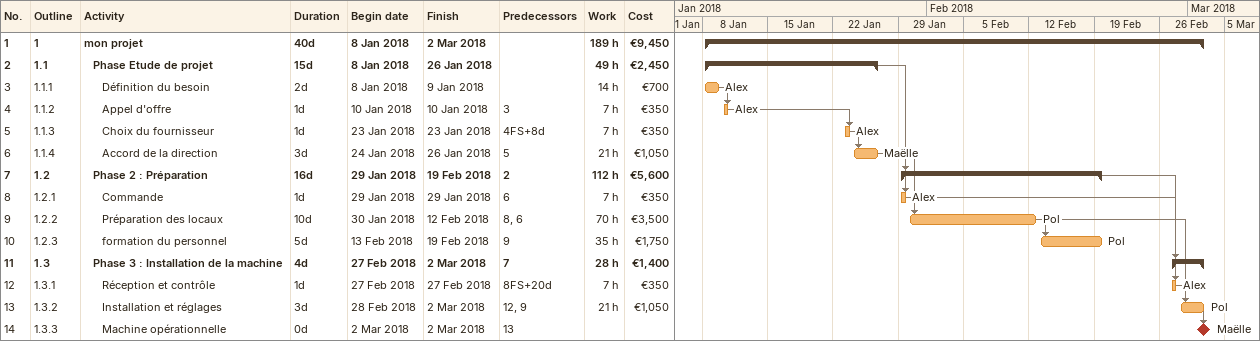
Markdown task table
| ID | WBS | Task | Duration | Start | Finish | Predecessors | Resources | Work (h) | Cost (€) |
|---|---|---|---|---|---|---|---|---|---|
| 1 | 1 | **mon projet** | 40d | 2018-01-08 | 2018-03-02 |  |  | 189 | 9450 |
| 2 | 1.1 | **Phase Etude de projet** | 15d | 2018-01-08 | 2018-01-26 |  |  | 49 | 2450 |
| 3 | 1.1.1 | Définition du besoin | 2d | 2018-01-08 | 2018-01-09 |  | Alex | 14 | 700 |
| 4 | 1.1.2 | Appel d'offre | 1d | 2018-01-10 | 2018-01-10 | 3 | Alex | 7 | 350 |
| 5 | 1.1.3 | Choix du fournisseur | 1d | 2018-01-23 | 2018-01-23 | 4FS+8d | Alex | 7 | 350 |
| 6 | 1.1.4 | Accord de la direction | 3d | 2018-01-24 | 2018-01-26 | 5 | Maëlle | 21 | 1050 |
| 7 | 1.2 | **Phase 2 : Préparation** | 16d | 2018-01-29 | 2018-02-19 | 2 |  | 112 | 5600 |
| 8 | 1.2.1 | Commande | 1d | 2018-01-29 | 2018-01-29 | 6 | Alex | 7 | 350 |
| 9 | 1.2.2 | Préparation des locaux | 10d | 2018-01-30 | 2018-02-12 | 8, 6 | Pol | 70 | 3500 |
| 10 | 1.2.3 | formation du personnel | 5d | 2018-02-13 | 2018-02-19 | 9 | Pol | 35 | 1750 |
| 11 | 1.3 | **Phase 3 : Installation de la machine** | 4d | 2018-02-27 | 2018-03-02 | 7 |  | 28 | 1400 |
| 12 | 1.3.1 | Réception et contrôle | 1d | 2018-02-27 | 2018-02-27 | 8FS+20d | Alex | 7 | 350 |
| 13 | 1.3.2 | Installation et réglages | 3d | 2018-02-28 | 2018-03-02 | 12, 9 | Pol | 21 | 1050 |
| 14 | 1.3.3 | Machine opérationnelle | 0d | 2018-03-02 | 2018-03-02 | 13 | Maëlle |  |  |
